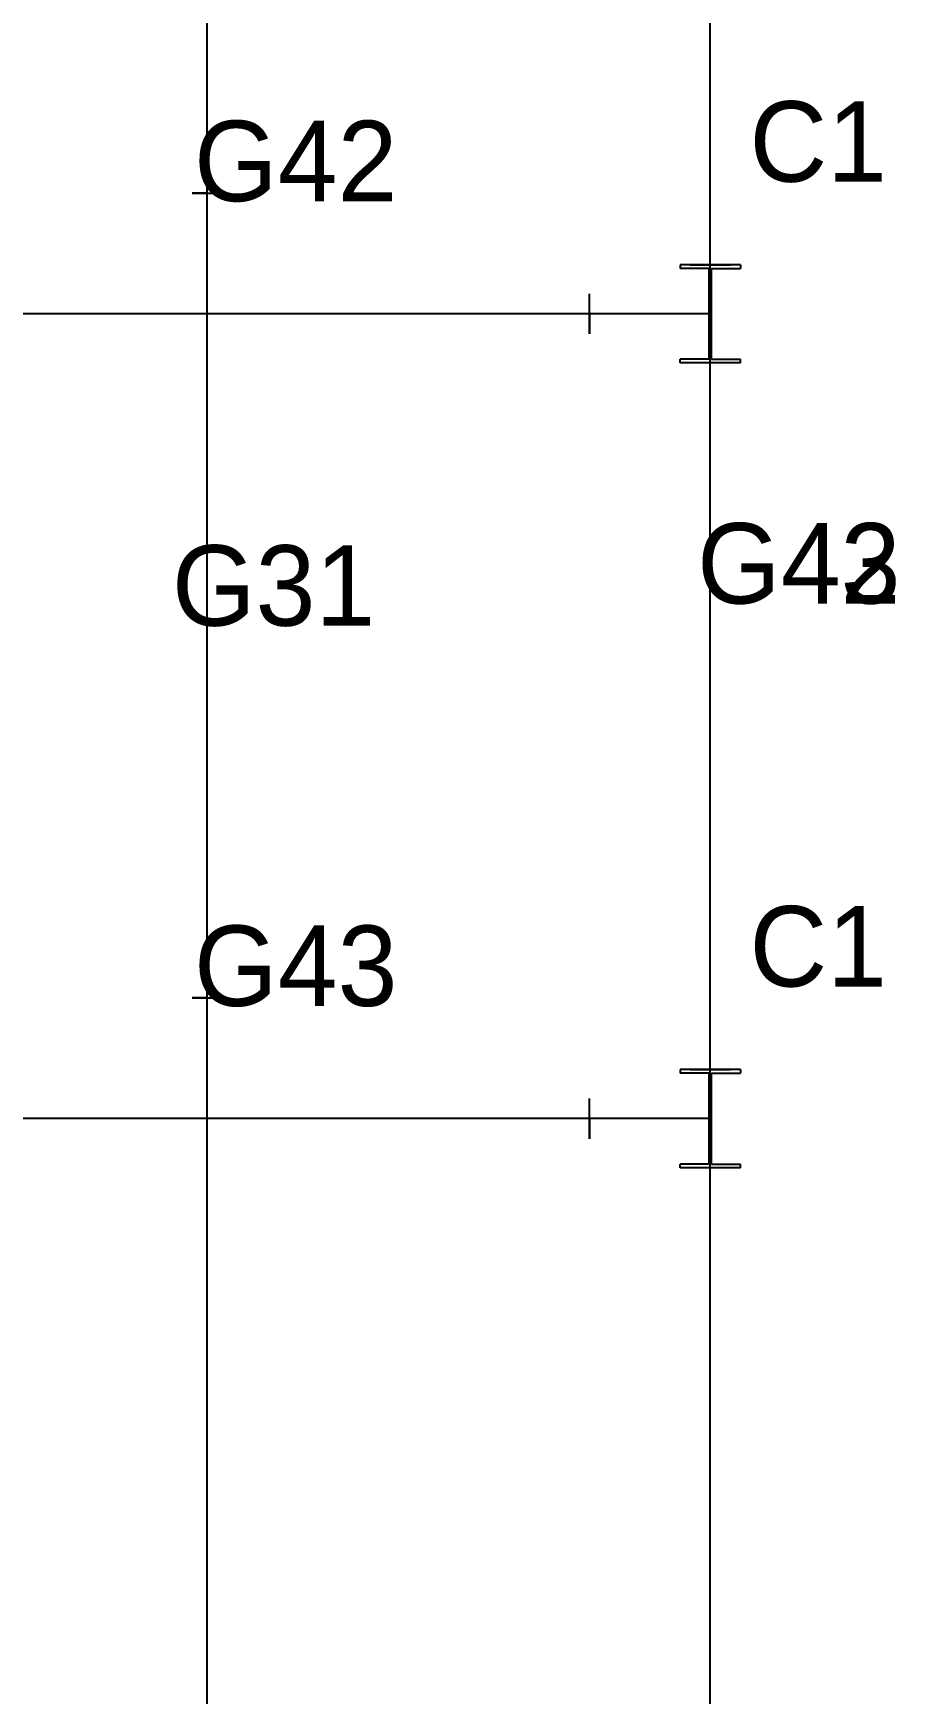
# Model space of a CAD drawing. Extents: x -150 to 68522, y -150 to 33063.
# Drawn here: x 64235 to 68522, y 9141 to 17395 of the extents above; entities that cross this region are included whole.
import ezdxf
from ezdxf.enums import TextEntityAlignment as Align

# ---------------------------------------------------------------- set-up
doc = ezdxf.new("R2010")
doc.units = 0
doc.layers.get('0').update_dxf_attribs({"color": 2, "linetype": 'CONTINUOUS'})

msp = doc.modelspace()

# ---------------------------------------------------------------- linework, layer by layer
for p, q in [((65100, 16000, 3330), (65100, 20000, 3330)), ((65100, 16000, 6460), (65100, 20000, 6460)), ((65100, 16000, 9590), (65100, 20000, 9590)), ((67600, 16000), (67600, 20000)), ((67600, 16000, 3330), (67600, 20000, 3330)), ((67600, 16000, 6460), (67600, 20000, 6460)), ((67600, 16000, 9590), (67600, 20000, 9590)), ((67600, 16000), (62600, 16000)), ((67600, 16000, 3330), (62600, 16000, 3330)), ((67600, 16000, 6460), (62600, 16000, 6460)), ((67600, 16000, 9590), (62600, 16000, 9590)), ((65100, 12000, 3330), (65100, 16000, 3330)), ((65100, 12000, 6460), (65100, 16000, 6460)), ((65100, 12000, 9590), (65100, 16000, 9590)), ((67600, 12000), (67600, 16000)), ((67600, 16000), (67600, 16000, 3330)), ((67600, 12000, 3330), (67600, 16000, 3330)), ((67600, 16000, 3330), (67600, 16000, 6460)), ((67600, 16000, 6460), (67600, 16000, 9590)), ((67600, 12000, 6460), (67600, 16000, 6460)), ((67600, 12000, 9590), (67600, 16000, 9590)), ((67600, 12000), (62600, 12000)), ((67600, 12000, 3330), (62600, 12000, 3330)), ((67600, 12000, 6460), (62600, 12000, 6460)), ((67600, 12000, 9590), (62600, 12000, 9590)), ((65100, 4000, 3330), (65100, 12000, 3330)), ((65100, 4000, 6460), (65100, 12000, 6460)), ((65100, 4000, 9590), (65100, 12000, 9590)), ((67600, 12000), (67600, 12000, 3330)), ((67600, 8000), (67600, 12000)), ((67600, 4000, 3330), (67600, 12000, 3330)), ((67600, 12000, 3330), (67600, 12000, 6460)), ((67600, 12000, 6460), (67600, 12000, 9590)), ((67600, 4000, 6460), (67600, 12000, 6460)), ((67600, 4000, 9590), (67600, 12000, 9590))]:
    msp.add_line(p, q)
at = {"layer": 'C1'}
for p, q in [((67750, 16244), (67450, 16244)), ((67450, 16244), (67450, 16226)), ((67750, 16244, 3330), (67450, 16244, 3330)), ((67450, 16244, 3330), (67450, 16226, 3330)), ((67750, 16244, 6460), (67450, 16244, 6460)), ((67450, 16244, 6460), (67450, 16226, 6460)), ((67594.5, 16226), (67450, 16226)), ((67594.5, 16226, 3330), (67450, 16226, 3330)), ((67594.5, 16226, 6460), (67450, 16226, 6460)), ((67594.5, 15774), (67594.5, 16226)), ((67594.5, 16226), (67594.5, 16226)), ((67594.5, 16226), (67594.5, 16226)), ((67594.5, 16226), (67594.5, 16226)), ((67594.5, 15774, 3330), (67594.5, 16226, 3330)), ((67594.5, 16226, 3330), (67594.5, 16226, 3330)), ((67594.5, 16226, 3330), (67594.5, 16226, 3330)), ((67594.5, 16226, 3330), (67594.5, 16226, 3330)), ((67594.5, 15774, 6460), (67594.5, 16226, 6460)), ((67594.5, 16226, 6460), (67594.5, 16226, 6460)), ((67594.5, 16226, 6460), (67594.5, 16226, 6460)), ((67594.5, 16226, 6460), (67594.5, 16226, 6460)), ((67605.5, 15774), (67605.5, 16226)), ((67605.5, 16226), (67605.5, 16226)), ((67605.5, 16226), (67605.5, 16226)), ((67605.5, 16226), (67605.5, 16226)), ((67605.5, 16226), (67750, 16226)), ((67605.5, 15774, 3330), (67605.5, 16226, 3330)), ((67605.5, 16226, 3330), (67605.5, 16226, 3330)), ((67605.5, 16226, 3330), (67605.5, 16226, 3330)), ((67605.5, 16226, 3330), (67605.5, 16226, 3330)), ((67605.5, 16226, 3330), (67750, 16226, 3330)), ((67605.5, 15774, 6460), (67605.5, 16226, 6460)), ((67605.5, 16226, 6460), (67605.5, 16226, 6460)), ((67605.5, 16226, 6460), (67605.5, 16226, 6460)), ((67605.5, 16226, 6460), (67605.5, 16226, 6460)), ((67605.5, 16226, 6460), (67750, 16226, 6460)), ((67750, 16244), (67750, 16226)), ((67750, 16244, 3330), (67750, 16226, 3330)), ((67750, 16244, 6460), (67750, 16226, 6460)), ((67594.5, 15774), (67450, 15774)), ((67450, 15756), (67450, 15774)), ((67594.5, 15774, 3330), (67450, 15774, 3330)), ((67450, 15756, 3330), (67450, 15774, 3330)), ((67594.5, 15774, 6460), (67450, 15774, 6460)), ((67450, 15756, 6460), (67450, 15774, 6460)), ((67594.5, 15774), (67594.5, 15774)), ((67594.5, 15774), (67594.5, 15774)), ((67594.5, 15774), (67594.5, 15774)), ((67594.5, 15774, 3330), (67594.5, 15774, 3330)), ((67594.5, 15774, 3330), (67594.5, 15774, 3330)), ((67594.5, 15774, 3330), (67594.5, 15774, 3330)), ((67594.5, 15774, 6460), (67594.5, 15774, 6460)), ((67594.5, 15774, 6460), (67594.5, 15774, 6460)), ((67594.5, 15774, 6460), (67594.5, 15774, 6460)), ((67605.5, 15774), (67605.5, 15774)), ((67605.5, 15774), (67605.5, 15774)), ((67605.5, 15774), (67605.5, 15774)), ((67605.5, 15774), (67750, 15774)), ((67605.5, 15774, 3330), (67605.5, 15774, 3330)), ((67605.5, 15774, 3330), (67605.5, 15774, 3330)), ((67605.5, 15774, 3330), (67605.5, 15774, 3330)), ((67605.5, 15774, 3330), (67750, 15774, 3330)), ((67605.5, 15774, 6460), (67605.5, 15774, 6460)), ((67605.5, 15774, 6460), (67605.5, 15774, 6460)), ((67605.5, 15774, 6460), (67605.5, 15774, 6460)), ((67605.5, 15774, 6460), (67750, 15774, 6460)), ((67750, 15756), (67750, 15774)), ((67750, 15756, 3330), (67750, 15774, 3330)), ((67750, 15756, 6460), (67750, 15774, 6460)), ((67750, 15756), (67450, 15756)), ((67750, 15756, 3330), (67450, 15756, 3330)), ((67750, 15756, 6460), (67450, 15756, 6460)), ((67750, 12244), (67450, 12244)), ((67450, 12244), (67450, 12226)), ((67750, 12244, 3330), (67450, 12244, 3330)), ((67450, 12244, 3330), (67450, 12226, 3330)), ((67750, 12244, 6460), (67450, 12244, 6460)), ((67450, 12244, 6460), (67450, 12226, 6460)), ((67594.5, 12226), (67450, 12226)), ((67594.5, 12226, 3330), (67450, 12226, 3330)), ((67594.5, 12226, 6460), (67450, 12226, 6460)), ((67594.5, 11774), (67594.5, 12226)), ((67594.5, 12226), (67594.5, 12226)), ((67594.5, 12226), (67594.5, 12226)), ((67594.5, 12226), (67594.5, 12226)), ((67594.5, 11774, 3330), (67594.5, 12226, 3330)), ((67594.5, 12226, 3330), (67594.5, 12226, 3330)), ((67594.5, 12226, 3330), (67594.5, 12226, 3330)), ((67594.5, 12226, 3330), (67594.5, 12226, 3330)), ((67594.5, 11774, 6460), (67594.5, 12226, 6460)), ((67594.5, 12226, 6460), (67594.5, 12226, 6460)), ((67594.5, 12226, 6460), (67594.5, 12226, 6460)), ((67594.5, 12226, 6460), (67594.5, 12226, 6460)), ((67605.5, 11774), (67605.5, 12226)), ((67605.5, 12226), (67605.5, 12226)), ((67605.5, 12226), (67605.5, 12226)), ((67605.5, 12226), (67605.5, 12226)), ((67605.5, 12226), (67750, 12226)), ((67605.5, 11774, 3330), (67605.5, 12226, 3330)), ((67605.5, 12226, 3330), (67605.5, 12226, 3330)), ((67605.5, 12226, 3330), (67605.5, 12226, 3330)), ((67605.5, 12226, 3330), (67605.5, 12226, 3330)), ((67605.5, 12226, 3330), (67750, 12226, 3330)), ((67605.5, 11774, 6460), (67605.5, 12226, 6460)), ((67605.5, 12226, 6460), (67605.5, 12226, 6460)), ((67605.5, 12226, 6460), (67605.5, 12226, 6460)), ((67605.5, 12226, 6460), (67605.5, 12226, 6460)), ((67605.5, 12226, 6460), (67750, 12226, 6460)), ((67750, 12244), (67750, 12226)), ((67750, 12244, 3330), (67750, 12226, 3330)), ((67750, 12244, 6460), (67750, 12226, 6460)), ((67594.5, 11774), (67450, 11774)), ((67450, 11756), (67450, 11774)), ((67594.5, 11774, 3330), (67450, 11774, 3330)), ((67450, 11756, 3330), (67450, 11774, 3330)), ((67594.5, 11774, 6460), (67450, 11774, 6460)), ((67450, 11756, 6460), (67450, 11774, 6460)), ((67750, 11756), (67450, 11756)), ((67750, 11756, 3330), (67450, 11756, 3330)), ((67750, 11756, 6460), (67450, 11756, 6460)), ((67594.5, 11774), (67594.5, 11774)), ((67594.5, 11774), (67594.5, 11774)), ((67594.5, 11774), (67594.5, 11774)), ((67594.5, 11774, 3330), (67594.5, 11774, 3330)), ((67594.5, 11774, 3330), (67594.5, 11774, 3330)), ((67594.5, 11774, 3330), (67594.5, 11774, 3330)), ((67594.5, 11774, 6460), (67594.5, 11774, 6460)), ((67594.5, 11774, 6460), (67594.5, 11774, 6460)), ((67594.5, 11774, 6460), (67594.5, 11774, 6460)), ((67605.5, 11774), (67605.5, 11774)), ((67605.5, 11774), (67605.5, 11774)), ((67605.5, 11774), (67605.5, 11774)), ((67605.5, 11774), (67750, 11774)), ((67605.5, 11774, 3330), (67605.5, 11774, 3330)), ((67605.5, 11774, 3330), (67605.5, 11774, 3330)), ((67605.5, 11774, 3330), (67605.5, 11774, 3330)), ((67605.5, 11774, 3330), (67750, 11774, 3330)), ((67605.5, 11774, 6460), (67605.5, 11774, 6460)), ((67605.5, 11774, 6460), (67605.5, 11774, 6460)), ((67605.5, 11774, 6460), (67605.5, 11774, 6460)), ((67605.5, 11774, 6460), (67750, 11774, 6460)), ((67750, 11756), (67750, 11774)), ((67750, 11756, 3330), (67750, 11774, 3330)), ((67750, 11756, 6460), (67750, 11774, 6460))]:
    msp.add_line(p, q, dxfattribs=at)
at = {"layer": 'G31', "extrusion": (0, 1, 0)}
for p, q in [((65025, 16600, 3480), (65175, 16600, 3480)), ((65025, 16600, 3180), (65175, 16600, 3180)), ((65096.75, 16600, 3471), (65025, 16600, 3471)), ((65025, 16600, 3480), (65025, 16600, 3471)), ((65096.75, 16600, 3189), (65025, 16600, 3189)), ((65025, 16600, 3180), (65025, 16600, 3189)), ((65025, 16600, 6610), (65175, 16600, 6610)), ((65025, 16600, 6310), (65175, 16600, 6310)), ((65096.75, 16600, 6601), (65025, 16600, 6601)), ((65025, 16600, 6610), (65025, 16600, 6601)), ((65096.75, 16600, 6319), (65025, 16600, 6319)), ((65025, 16600, 6310), (65025, 16600, 6319)), ((65025, 16600, 9740), (65175, 16600, 9740)), ((65025, 16600, 9440), (65175, 16600, 9440)), ((65096.75, 16600, 9731), (65025, 16600, 9731)), ((65025, 16600, 9740), (65025, 16600, 9731)), ((65096.75, 16600, 9449), (65025, 16600, 9449)), ((65025, 16600, 9440), (65025, 16600, 9449)), ((65096.75, 16600, 3189), (65096.75, 16600, 3471)), ((65096.75, 16600, 3471), (65096.75, 16600, 3471)), ((65096.75, 16600, 3189), (65096.75, 16600, 3189)), ((65096.75, 16600, 3471), (65096.75, 16600, 3471)), ((65096.75, 16600, 3189), (65096.75, 16600, 3189)), ((65096.75, 16600, 3471), (65096.75, 16600, 3471)), ((65096.75, 16600, 3189), (65096.75, 16600, 3189)), ((65096.75, 16600, 6319), (65096.75, 16600, 6601)), ((65096.75, 16600, 6601), (65096.75, 16600, 6601)), ((65096.75, 16600, 6319), (65096.75, 16600, 6319)), ((65096.75, 16600, 6601), (65096.75, 16600, 6601)), ((65096.75, 16600, 6319), (65096.75, 16600, 6319)), ((65096.75, 16600, 6601), (65096.75, 16600, 6601)), ((65096.75, 16600, 6319), (65096.75, 16600, 6319)), ((65096.75, 16600, 9449), (65096.75, 16600, 9731)), ((65096.75, 16600, 9731), (65096.75, 16600, 9731)), ((65096.75, 16600, 9449), (65096.75, 16600, 9449)), ((65096.75, 16600, 9731), (65096.75, 16600, 9731)), ((65096.75, 16600, 9449), (65096.75, 16600, 9449)), ((65096.75, 16600, 9731), (65096.75, 16600, 9731)), ((65096.75, 16600, 9449), (65096.75, 16600, 9449)), ((65103.25, 16600, 3189), (65103.25, 16600, 3471)), ((65103.25, 16600, 3189), (65103.25, 16600, 3189)), ((65103.25, 16600, 3471), (65103.25, 16600, 3471)), ((65103.25, 16600, 3189), (65103.25, 16600, 3189)), ((65103.25, 16600, 3471), (65103.25, 16600, 3471)), ((65103.25, 16600, 3189), (65103.25, 16600, 3189)), ((65103.25, 16600, 3471), (65103.25, 16600, 3471)), ((65103.25, 16600, 3471), (65175, 16600, 3471)), ((65103.25, 16600, 3189), (65175, 16600, 3189)), ((65103.25, 16600, 6319), (65103.25, 16600, 6601)), ((65103.25, 16600, 6319), (65103.25, 16600, 6319)), ((65103.25, 16600, 6601), (65103.25, 16600, 6601)), ((65103.25, 16600, 6319), (65103.25, 16600, 6319)), ((65103.25, 16600, 6601), (65103.25, 16600, 6601)), ((65103.25, 16600, 6319), (65103.25, 16600, 6319)), ((65103.25, 16600, 6601), (65103.25, 16600, 6601)), ((65103.25, 16600, 6601), (65175, 16600, 6601)), ((65103.25, 16600, 6319), (65175, 16600, 6319)), ((65103.25, 16600, 9449), (65103.25, 16600, 9731)), ((65103.25, 16600, 9449), (65103.25, 16600, 9449)), ((65103.25, 16600, 9731), (65103.25, 16600, 9731)), ((65103.25, 16600, 9449), (65103.25, 16600, 9449)), ((65103.25, 16600, 9731), (65103.25, 16600, 9731)), ((65103.25, 16600, 9449), (65103.25, 16600, 9449)), ((65103.25, 16600, 9731), (65103.25, 16600, 9731)), ((65103.25, 16600, 9731), (65175, 16600, 9731)), ((65103.25, 16600, 9449), (65175, 16600, 9449)), ((65175, 16600, 3480), (65175, 16600, 3471)), ((65175, 16600, 3180), (65175, 16600, 3189)), ((65175, 16600, 6610), (65175, 16600, 6601)), ((65175, 16600, 6310), (65175, 16600, 6319)), ((65175, 16600, 9740), (65175, 16600, 9731)), ((65175, 16600, 9440), (65175, 16600, 9449)), ((65025, 12600, 3480), (65175, 12600, 3480)), ((65025, 12600, 3180), (65175, 12600, 3180)), ((65096.75, 12600, 3471), (65025, 12600, 3471)), ((65025, 12600, 3480), (65025, 12600, 3471)), ((65096.75, 12600, 3189), (65025, 12600, 3189)), ((65025, 12600, 3180), (65025, 12600, 3189)), ((65025, 12600, 6610), (65175, 12600, 6610)), ((65025, 12600, 6310), (65175, 12600, 6310)), ((65096.75, 12600, 6601), (65025, 12600, 6601)), ((65025, 12600, 6610), (65025, 12600, 6601)), ((65096.75, 12600, 6319), (65025, 12600, 6319)), ((65025, 12600, 6310), (65025, 12600, 6319)), ((65025, 12600, 9740), (65175, 12600, 9740)), ((65025, 12600, 9440), (65175, 12600, 9440)), ((65096.75, 12600, 9731), (65025, 12600, 9731)), ((65025, 12600, 9740), (65025, 12600, 9731)), ((65096.75, 12600, 9449), (65025, 12600, 9449)), ((65025, 12600, 9440), (65025, 12600, 9449)), ((65096.75, 12600, 3189), (65096.75, 12600, 3471)), ((65096.75, 12600, 3471), (65096.75, 12600, 3471)), ((65096.75, 12600, 3189), (65096.75, 12600, 3189)), ((65096.75, 12600, 3471), (65096.75, 12600, 3471)), ((65096.75, 12600, 3189), (65096.75, 12600, 3189)), ((65096.75, 12600, 3471), (65096.75, 12600, 3471)), ((65096.75, 12600, 3189), (65096.75, 12600, 3189)), ((65096.75, 12600, 6319), (65096.75, 12600, 6601)), ((65096.75, 12600, 6601), (65096.75, 12600, 6601)), ((65096.75, 12600, 6319), (65096.75, 12600, 6319)), ((65096.75, 12600, 6601), (65096.75, 12600, 6601)), ((65096.75, 12600, 6319), (65096.75, 12600, 6319)), ((65096.75, 12600, 6601), (65096.75, 12600, 6601)), ((65096.75, 12600, 6319), (65096.75, 12600, 6319)), ((65096.75, 12600, 9449), (65096.75, 12600, 9731)), ((65096.75, 12600, 9731), (65096.75, 12600, 9731)), ((65096.75, 12600, 9449), (65096.75, 12600, 9449)), ((65096.75, 12600, 9731), (65096.75, 12600, 9731)), ((65096.75, 12600, 9449), (65096.75, 12600, 9449)), ((65096.75, 12600, 9731), (65096.75, 12600, 9731)), ((65096.75, 12600, 9449), (65096.75, 12600, 9449)), ((65103.25, 12600, 3189), (65103.25, 12600, 3471)), ((65103.25, 12600, 3189), (65103.25, 12600, 3189)), ((65103.25, 12600, 3471), (65103.25, 12600, 3471)), ((65103.25, 12600, 3189), (65103.25, 12600, 3189)), ((65103.25, 12600, 3471), (65103.25, 12600, 3471)), ((65103.25, 12600, 3189), (65103.25, 12600, 3189)), ((65103.25, 12600, 3471), (65103.25, 12600, 3471)), ((65103.25, 12600, 3471), (65175, 12600, 3471)), ((65103.25, 12600, 3189), (65175, 12600, 3189)), ((65103.25, 12600, 6319), (65103.25, 12600, 6601)), ((65103.25, 12600, 6319), (65103.25, 12600, 6319)), ((65103.25, 12600, 6601), (65103.25, 12600, 6601)), ((65103.25, 12600, 6319), (65103.25, 12600, 6319)), ((65103.25, 12600, 6601), (65103.25, 12600, 6601)), ((65103.25, 12600, 6319), (65103.25, 12600, 6319)), ((65103.25, 12600, 6601), (65103.25, 12600, 6601)), ((65103.25, 12600, 6601), (65175, 12600, 6601)), ((65103.25, 12600, 6319), (65175, 12600, 6319)), ((65103.25, 12600, 9449), (65103.25, 12600, 9731)), ((65103.25, 12600, 9449), (65103.25, 12600, 9449)), ((65103.25, 12600, 9731), (65103.25, 12600, 9731)), ((65103.25, 12600, 9449), (65103.25, 12600, 9449)), ((65103.25, 12600, 9731), (65103.25, 12600, 9731)), ((65103.25, 12600, 9449), (65103.25, 12600, 9449)), ((65103.25, 12600, 9731), (65103.25, 12600, 9731)), ((65103.25, 12600, 9731), (65175, 12600, 9731)), ((65103.25, 12600, 9449), (65175, 12600, 9449)), ((65175, 12600, 3480), (65175, 12600, 3471)), ((65175, 12600, 3180), (65175, 12600, 3189)), ((65175, 12600, 6610), (65175, 12600, 6601)), ((65175, 12600, 6310), (65175, 12600, 6319)), ((65175, 12600, 9740), (65175, 12600, 9731)), ((65175, 12600, 9440), (65175, 12600, 9449))]:
    msp.add_line(p, q, dxfattribs=at)
at = {"layer": 'G42', "extrusion": (0, 1, 0)}
for p, q in [((67500, 16244, 3530), (67700, 16244, 3530)), ((67500, 16244, 3130), (67700, 16244, 3130)), ((67595.5, 16244, 3516), (67500, 16244, 3516)), ((67500, 16244, 3530), (67500, 16244, 3516)), ((67595.5, 16244, 3144), (67500, 16244, 3144)), ((67500, 16244, 3130), (67500, 16244, 3144)), ((67500, 16244, 6660), (67700, 16244, 6660)), ((67500, 16244, 6260), (67700, 16244, 6260)), ((67595.5, 16244, 6646), (67500, 16244, 6646)), ((67500, 16244, 6660), (67500, 16244, 6646)), ((67595.5, 16244, 6274), (67500, 16244, 6274)), ((67500, 16244, 6260), (67500, 16244, 6274)), ((67595.5, 16244, 3144), (67595.5, 16244, 3516)), ((67595.5, 16244, 3516), (67595.5, 16244, 3516)), ((67595.5, 16244, 3144), (67595.5, 16244, 3144)), ((67595.5, 16244, 3516), (67595.5, 16244, 3516)), ((67595.5, 16244, 3144), (67595.5, 16244, 3144)), ((67595.5, 16244, 3516), (67595.5, 16244, 3516)), ((67595.5, 16244, 3144), (67595.5, 16244, 3144)), ((67595.5, 16244, 6274), (67595.5, 16244, 6646)), ((67595.5, 16244, 6646), (67595.5, 16244, 6646)), ((67595.5, 16244, 6274), (67595.5, 16244, 6274)), ((67595.5, 16244, 6646), (67595.5, 16244, 6646)), ((67595.5, 16244, 6274), (67595.5, 16244, 6274)), ((67595.5, 16244, 6646), (67595.5, 16244, 6646)), ((67595.5, 16244, 6274), (67595.5, 16244, 6274)), ((67604.5, 16244, 3144), (67604.5, 16244, 3516)), ((67604.5, 16244, 3144), (67604.5, 16244, 3144)), ((67604.5, 16244, 3516), (67604.5, 16244, 3516)), ((67604.5, 16244, 3144), (67604.5, 16244, 3144)), ((67604.5, 16244, 3516), (67604.5, 16244, 3516)), ((67604.5, 16244, 3144), (67604.5, 16244, 3144)), ((67604.5, 16244, 3516), (67604.5, 16244, 3516)), ((67604.5, 16244, 3516), (67700, 16244, 3516)), ((67604.5, 16244, 3144), (67700, 16244, 3144)), ((67604.5, 16244, 6274), (67604.5, 16244, 6646)), ((67604.5, 16244, 6274), (67604.5, 16244, 6274)), ((67604.5, 16244, 6646), (67604.5, 16244, 6646)), ((67604.5, 16244, 6274), (67604.5, 16244, 6274)), ((67604.5, 16244, 6646), (67604.5, 16244, 6646)), ((67604.5, 16244, 6274), (67604.5, 16244, 6274)), ((67604.5, 16244, 6646), (67604.5, 16244, 6646)), ((67604.5, 16244, 6646), (67700, 16244, 6646)), ((67604.5, 16244, 6274), (67700, 16244, 6274)), ((67700, 16244, 3530), (67700, 16244, 3516)), ((67700, 16244, 3130), (67700, 16244, 3144)), ((67700, 16244, 6660), (67700, 16244, 6646)), ((67700, 16244, 6260), (67700, 16244, 6274)), ((67500, 12244, 3530), (67700, 12244, 3530)), ((67500, 12244, 3130), (67700, 12244, 3130)), ((67595.5, 12244, 3516), (67500, 12244, 3516)), ((67500, 12244, 3530), (67500, 12244, 3516)), ((67595.5, 12244, 3144), (67500, 12244, 3144)), ((67500, 12244, 3130), (67500, 12244, 3144)), ((67500, 12244, 6660), (67700, 12244, 6660)), ((67500, 12244, 6260), (67700, 12244, 6260)), ((67595.5, 12244, 6646), (67500, 12244, 6646)), ((67500, 12244, 6660), (67500, 12244, 6646)), ((67595.5, 12244, 6274), (67500, 12244, 6274)), ((67500, 12244, 6260), (67500, 12244, 6274)), ((67595.5, 12244, 3144), (67595.5, 12244, 3516)), ((67595.5, 12244, 3516), (67595.5, 12244, 3516)), ((67595.5, 12244, 3144), (67595.5, 12244, 3144)), ((67595.5, 12244, 3516), (67595.5, 12244, 3516)), ((67595.5, 12244, 3144), (67595.5, 12244, 3144)), ((67595.5, 12244, 3516), (67595.5, 12244, 3516)), ((67595.5, 12244, 3144), (67595.5, 12244, 3144)), ((67595.5, 12244, 6274), (67595.5, 12244, 6646)), ((67595.5, 12244, 6646), (67595.5, 12244, 6646)), ((67595.5, 12244, 6274), (67595.5, 12244, 6274)), ((67595.5, 12244, 6646), (67595.5, 12244, 6646)), ((67595.5, 12244, 6274), (67595.5, 12244, 6274)), ((67595.5, 12244, 6646), (67595.5, 12244, 6646)), ((67595.5, 12244, 6274), (67595.5, 12244, 6274)), ((67604.5, 12244, 3144), (67604.5, 12244, 3516)), ((67604.5, 12244, 3144), (67604.5, 12244, 3144)), ((67604.5, 12244, 3516), (67604.5, 12244, 3516)), ((67604.5, 12244, 3144), (67604.5, 12244, 3144)), ((67604.5, 12244, 3516), (67604.5, 12244, 3516)), ((67604.5, 12244, 3144), (67604.5, 12244, 3144)), ((67604.5, 12244, 3516), (67604.5, 12244, 3516)), ((67604.5, 12244, 3516), (67700, 12244, 3516)), ((67604.5, 12244, 3144), (67700, 12244, 3144)), ((67604.5, 12244, 6274), (67604.5, 12244, 6646)), ((67604.5, 12244, 6274), (67604.5, 12244, 6274)), ((67604.5, 12244, 6646), (67604.5, 12244, 6646)), ((67604.5, 12244, 6274), (67604.5, 12244, 6274)), ((67604.5, 12244, 6646), (67604.5, 12244, 6646)), ((67604.5, 12244, 6274), (67604.5, 12244, 6274)), ((67604.5, 12244, 6646), (67604.5, 12244, 6646)), ((67604.5, 12244, 6646), (67700, 12244, 6646)), ((67604.5, 12244, 6274), (67700, 12244, 6274)), ((67700, 12244, 3530), (67700, 12244, 3516)), ((67700, 12244, 3130), (67700, 12244, 3144)), ((67700, 12244, 6660), (67700, 12244, 6646)), ((67700, 12244, 6260), (67700, 12244, 6274))]:
    msp.add_line(p, q, dxfattribs=at)
at = {"layer": 'G42', "extrusion": (-1, 0, 0)}
for p, q in [((67000, 15900, 3530), (67000, 16100, 3530)), ((67000, 15900, 3130), (67000, 16100, 3130)), ((67000, 16004.5, 3516), (67000, 16100, 3516)), ((67000, 16100, 3530), (67000, 16100, 3516)), ((67000, 16004.5, 3144), (67000, 16100, 3144)), ((67000, 16100, 3130), (67000, 16100, 3144)), ((67000, 15900, 6660), (67000, 16100, 6660)), ((67000, 15900, 6260), (67000, 16100, 6260)), ((67000, 16004.5, 6646), (67000, 16100, 6646)), ((67000, 16100, 6660), (67000, 16100, 6646)), ((67000, 16004.5, 6274), (67000, 16100, 6274)), ((67000, 16100, 6260), (67000, 16100, 6274)), ((67000, 15900, 9790), (67000, 16100, 9790)), ((67000, 15900, 9390), (67000, 16100, 9390)), ((67000, 16004.5, 9776), (67000, 16100, 9776)), ((67000, 16100, 9790), (67000, 16100, 9776)), ((67000, 16004.5, 9404), (67000, 16100, 9404)), ((67000, 16100, 9390), (67000, 16100, 9404)), ((67000, 16004.5, 3144), (67000, 16004.5, 3516)), ((67000, 16004.5, 3144), (67000, 16004.5, 3144)), ((67000, 16004.5, 3516), (67000, 16004.5, 3516)), ((67000, 16004.5, 3144), (67000, 16004.5, 3144)), ((67000, 16004.5, 3516), (67000, 16004.5, 3516)), ((67000, 16004.5, 3144), (67000, 16004.5, 3144)), ((67000, 16004.5, 3516), (67000, 16004.5, 3516)), ((67000, 16004.5, 6274), (67000, 16004.5, 6646)), ((67000, 16004.5, 6274), (67000, 16004.5, 6274)), ((67000, 16004.5, 6646), (67000, 16004.5, 6646)), ((67000, 16004.5, 6274), (67000, 16004.5, 6274)), ((67000, 16004.5, 6646), (67000, 16004.5, 6646)), ((67000, 16004.5, 6274), (67000, 16004.5, 6274)), ((67000, 16004.5, 6646), (67000, 16004.5, 6646)), ((67000, 16004.5, 9404), (67000, 16004.5, 9776)), ((67000, 16004.5, 9404), (67000, 16004.5, 9404)), ((67000, 16004.5, 9776), (67000, 16004.5, 9776)), ((67000, 16004.5, 9404), (67000, 16004.5, 9404)), ((67000, 16004.5, 9776), (67000, 16004.5, 9776)), ((67000, 16004.5, 9404), (67000, 16004.5, 9404)), ((67000, 16004.5, 9776), (67000, 16004.5, 9776)), ((67000, 15995.5, 3144), (67000, 15995.5, 3516)), ((67000, 15995.5, 3516), (67000, 15995.5, 3516)), ((67000, 15995.5, 3144), (67000, 15995.5, 3144)), ((67000, 15995.5, 3516), (67000, 15995.5, 3516)), ((67000, 15995.5, 3144), (67000, 15995.5, 3144)), ((67000, 15995.5, 3516), (67000, 15995.5, 3516)), ((67000, 15995.5, 3144), (67000, 15995.5, 3144)), ((67000, 15995.5, 3516), (67000, 15900, 3516)), ((67000, 15995.5, 3144), (67000, 15900, 3144)), ((67000, 15995.5, 6274), (67000, 15995.5, 6646)), ((67000, 15995.5, 6646), (67000, 15995.5, 6646)), ((67000, 15995.5, 6274), (67000, 15995.5, 6274)), ((67000, 15995.5, 6646), (67000, 15995.5, 6646)), ((67000, 15995.5, 6274), (67000, 15995.5, 6274)), ((67000, 15995.5, 6646), (67000, 15995.5, 6646)), ((67000, 15995.5, 6274), (67000, 15995.5, 6274)), ((67000, 15995.5, 6646), (67000, 15900, 6646)), ((67000, 15995.5, 6274), (67000, 15900, 6274)), ((67000, 15995.5, 9404), (67000, 15995.5, 9776)), ((67000, 15995.5, 9776), (67000, 15995.5, 9776)), ((67000, 15995.5, 9404), (67000, 15995.5, 9404)), ((67000, 15995.5, 9776), (67000, 15995.5, 9776)), ((67000, 15995.5, 9404), (67000, 15995.5, 9404)), ((67000, 15995.5, 9776), (67000, 15995.5, 9776)), ((67000, 15995.5, 9404), (67000, 15995.5, 9404)), ((67000, 15995.5, 9776), (67000, 15900, 9776)), ((67000, 15995.5, 9404), (67000, 15900, 9404)), ((67000, 15900, 3530), (67000, 15900, 3516)), ((67000, 15900, 3130), (67000, 15900, 3144)), ((67000, 15900, 6660), (67000, 15900, 6646)), ((67000, 15900, 6260), (67000, 15900, 6274)), ((67000, 15900, 9790), (67000, 15900, 9776)), ((67000, 15900, 9390), (67000, 15900, 9404))]:
    msp.add_line(p, q, dxfattribs=at)
at = {"layer": 'G43', "extrusion": (0, 1, 0)}
for p, q in [((67500, 16244, 9790), (67700, 16244, 9790)), ((67500, 16244, 9390), (67700, 16244, 9390)), ((67596, 16244, 9777), (67500, 16244, 9777)), ((67500, 16244, 9790), (67500, 16244, 9777)), ((67596, 16244, 9403), (67500, 16244, 9403)), ((67500, 16244, 9390), (67500, 16244, 9403)), ((67596, 16244, 9403), (67596, 16244, 9777)), ((67596, 16244, 9777), (67596, 16244, 9777)), ((67596, 16244, 9403), (67596, 16244, 9403)), ((67596, 16244, 9777), (67596, 16244, 9777)), ((67596, 16244, 9403), (67596, 16244, 9403)), ((67596, 16244, 9777), (67596, 16244, 9777)), ((67596, 16244, 9403), (67596, 16244, 9403)), ((67604, 16244, 9403), (67604, 16244, 9777)), ((67604, 16244, 9403), (67604, 16244, 9403)), ((67604, 16244, 9777), (67604, 16244, 9777)), ((67604, 16244, 9403), (67604, 16244, 9403)), ((67604, 16244, 9777), (67604, 16244, 9777)), ((67604, 16244, 9403), (67604, 16244, 9403)), ((67604, 16244, 9777), (67604, 16244, 9777)), ((67604, 16244, 9777), (67700, 16244, 9777)), ((67604, 16244, 9403), (67700, 16244, 9403)), ((67700, 16244, 9790), (67700, 16244, 9777)), ((67700, 16244, 9390), (67700, 16244, 9403)), ((67500, 12244, 9790), (67700, 12244, 9790)), ((67500, 12244, 9390), (67700, 12244, 9390)), ((67596, 12244, 9777), (67500, 12244, 9777)), ((67500, 12244, 9790), (67500, 12244, 9777)), ((67596, 12244, 9403), (67500, 12244, 9403)), ((67500, 12244, 9390), (67500, 12244, 9403)), ((67596, 12244, 9403), (67596, 12244, 9777)), ((67596, 12244, 9777), (67596, 12244, 9777)), ((67596, 12244, 9403), (67596, 12244, 9403)), ((67596, 12244, 9777), (67596, 12244, 9777)), ((67596, 12244, 9403), (67596, 12244, 9403)), ((67596, 12244, 9777), (67596, 12244, 9777)), ((67596, 12244, 9403), (67596, 12244, 9403)), ((67604, 12244, 9403), (67604, 12244, 9777)), ((67604, 12244, 9403), (67604, 12244, 9403)), ((67604, 12244, 9777), (67604, 12244, 9777)), ((67604, 12244, 9403), (67604, 12244, 9403)), ((67604, 12244, 9777), (67604, 12244, 9777)), ((67604, 12244, 9403), (67604, 12244, 9403)), ((67604, 12244, 9777), (67604, 12244, 9777)), ((67604, 12244, 9777), (67700, 12244, 9777)), ((67604, 12244, 9403), (67700, 12244, 9403)), ((67700, 12244, 9790), (67700, 12244, 9777)), ((67700, 12244, 9390), (67700, 12244, 9403))]:
    msp.add_line(p, q, dxfattribs=at)
at = {"layer": 'G43', "extrusion": (-1, 0, 0)}
for p, q in [((67000, 11900, 3530), (67000, 12100, 3530)), ((67000, 11900, 3130), (67000, 12100, 3130)), ((67000, 12004, 3517), (67000, 12100, 3517)), ((67000, 12100, 3530), (67000, 12100, 3517)), ((67000, 12004, 3143), (67000, 12100, 3143)), ((67000, 12100, 3130), (67000, 12100, 3143)), ((67000, 11900, 6660), (67000, 12100, 6660)), ((67000, 11900, 6260), (67000, 12100, 6260)), ((67000, 12004, 6647), (67000, 12100, 6647)), ((67000, 12100, 6660), (67000, 12100, 6647)), ((67000, 12004, 6273), (67000, 12100, 6273)), ((67000, 12100, 6260), (67000, 12100, 6273)), ((67000, 11900, 9790), (67000, 12100, 9790)), ((67000, 11900, 9390), (67000, 12100, 9390)), ((67000, 12004, 9777), (67000, 12100, 9777)), ((67000, 12100, 9790), (67000, 12100, 9777)), ((67000, 12004, 9403), (67000, 12100, 9403)), ((67000, 12100, 9390), (67000, 12100, 9403)), ((67000, 12004, 3143), (67000, 12004, 3517)), ((67000, 12004, 3143), (67000, 12004, 3143)), ((67000, 12004, 3517), (67000, 12004, 3517)), ((67000, 12004, 3143), (67000, 12004, 3143)), ((67000, 12004, 3517), (67000, 12004, 3517)), ((67000, 12004, 3143), (67000, 12004, 3143)), ((67000, 12004, 3517), (67000, 12004, 3517)), ((67000, 12004, 6273), (67000, 12004, 6647)), ((67000, 12004, 6273), (67000, 12004, 6273)), ((67000, 12004, 6647), (67000, 12004, 6647)), ((67000, 12004, 6273), (67000, 12004, 6273)), ((67000, 12004, 6647), (67000, 12004, 6647)), ((67000, 12004, 6273), (67000, 12004, 6273)), ((67000, 12004, 6647), (67000, 12004, 6647)), ((67000, 12004, 9403), (67000, 12004, 9777)), ((67000, 12004, 9403), (67000, 12004, 9403)), ((67000, 12004, 9777), (67000, 12004, 9777)), ((67000, 12004, 9403), (67000, 12004, 9403)), ((67000, 12004, 9777), (67000, 12004, 9777)), ((67000, 12004, 9403), (67000, 12004, 9403)), ((67000, 12004, 9777), (67000, 12004, 9777)), ((67000, 11996, 3143), (67000, 11996, 3517)), ((67000, 11996, 3517), (67000, 11996, 3517)), ((67000, 11996, 3143), (67000, 11996, 3143)), ((67000, 11996, 3517), (67000, 11996, 3517)), ((67000, 11996, 3143), (67000, 11996, 3143)), ((67000, 11996, 3517), (67000, 11996, 3517)), ((67000, 11996, 3143), (67000, 11996, 3143)), ((67000, 11996, 3517), (67000, 11900, 3517)), ((67000, 11996, 3143), (67000, 11900, 3143)), ((67000, 11996, 6273), (67000, 11996, 6647)), ((67000, 11996, 6647), (67000, 11996, 6647)), ((67000, 11996, 6273), (67000, 11996, 6273)), ((67000, 11996, 6647), (67000, 11996, 6647)), ((67000, 11996, 6273), (67000, 11996, 6273)), ((67000, 11996, 6647), (67000, 11996, 6647)), ((67000, 11996, 6273), (67000, 11996, 6273)), ((67000, 11996, 6647), (67000, 11900, 6647)), ((67000, 11996, 6273), (67000, 11900, 6273)), ((67000, 11996, 9403), (67000, 11996, 9777)), ((67000, 11996, 9777), (67000, 11996, 9777)), ((67000, 11996, 9403), (67000, 11996, 9403)), ((67000, 11996, 9777), (67000, 11996, 9777)), ((67000, 11996, 9403), (67000, 11996, 9403)), ((67000, 11996, 9777), (67000, 11996, 9777)), ((67000, 11996, 9403), (67000, 11996, 9403)), ((67000, 11996, 9777), (67000, 11900, 9777)), ((67000, 11996, 9403), (67000, 11900, 9403)), ((67000, 11900, 3530), (67000, 11900, 3517)), ((67000, 11900, 3130), (67000, 11900, 3143)), ((67000, 11900, 6660), (67000, 11900, 6647)), ((67000, 11900, 6260), (67000, 11900, 6273)), ((67000, 11900, 9790), (67000, 11900, 9777)), ((67000, 11900, 9390), (67000, 11900, 9403))]:
    msp.add_line(p, q, dxfattribs=at)

# ---------------------------------------------------------------- texts
at = {"layer": 'x', "extrusion": (-1, 0, 0)}
for s, p in [('G42', (-16440, 3330, -65540)), ('G42', (-16440, 6460, -65540)), ('G42', (-16440, 9590, -65540)), ('C1', (-16536.8, 1665, -68136.8)), ('C1', (-16536.8, 4895, -68136.8)), ('C1', (-16536.8, 8025, -68136.8)), ('G42', (-14440, 3330, -68040)), ('G42', (-14440, 6460, -68040)), ('G43', (-14440, 9590, -68040)), ('G31', (-14330, 3330, -65430)), ('G31', (-14330, 6460, -65430)), ('G31', (-14330, 9590, -65430)), ('G43', (-12440, 3330, -65540)), ('G43', (-12440, 6460, -65540)), ('G43', (-12440, 9590, -65540)), ('C1', (-12536.8, 1665, -68136.8)), ('C1', (-12536.8, 4895, -68136.8)), ('C1', (-12536.8, 8025, -68136.8))]:
    msp.add_text(s, height=400, dxfattribs=at).set_placement(p, align=Align.BOTTOM_CENTER)
at = {"layer": 'y', "extrusion": (0, -1, 0)}
for s, p in [('C1', (68136.8, 1665, -16536.8)), ('C1', (68136.8, 4895, -16536.8)), ('C1', (68136.8, 8025, -16536.8)), ('G42', (65540, 3330, -16440)), ('G42', (65540, 6460, -16440)), ('G42', (65540, 9590, -16440)), ('G42', (68040, 3330, -14440)), ('G42', (68040, 6460, -14440)), ('G43', (68040, 9590, -14440)), ('G31', (65430, 3330, -14330)), ('G31', (65430, 6460, -14330)), ('G31', (65430, 9590, -14330)), ('C1', (68136.8, 1665, -12536.8)), ('C1', (68136.8, 4895, -12536.8)), ('C1', (68136.8, 8025, -12536.8)), ('G43', (65540, 3330, -12440)), ('G43', (65540, 6460, -12440)), ('G43', (65540, 9590, -12440))]:
    msp.add_text(s, height=400, dxfattribs=at).set_placement(p, align=Align.BOTTOM_CENTER)
at = {"layer": 'z'}
for s, p in [('C1', (68136.8, 16536.8, 3330)), ('C1', (68136.8, 16536.8, 6460)), ('C1', (68136.8, 16536.8, 9590)), ('G42', (65540, 16440, 3330)), ('G42', (65540, 16440, 6460)), ('G42', (65540, 16440, 9590)), ('G42', (68040, 14440, 3330)), ('G42', (68040, 14440, 6460)), ('G43', (68040, 14440, 9590)), ('G31', (65430, 14330, 3330)), ('G31', (65430, 14330, 6460)), ('G31', (65430, 14330, 9590)), ('C1', (68136.8, 12536.8, 3330)), ('C1', (68136.8, 12536.8, 6460)), ('C1', (68136.8, 12536.8, 9590)), ('G43', (65540, 12440, 3330)), ('G43', (65540, 12440, 6460)), ('G43', (65540, 12440, 9590))]:
    msp.add_text(s, height=400, dxfattribs=at).set_placement(p, align=Align.BOTTOM_CENTER)

doc.saveas('drawing.dxf')
